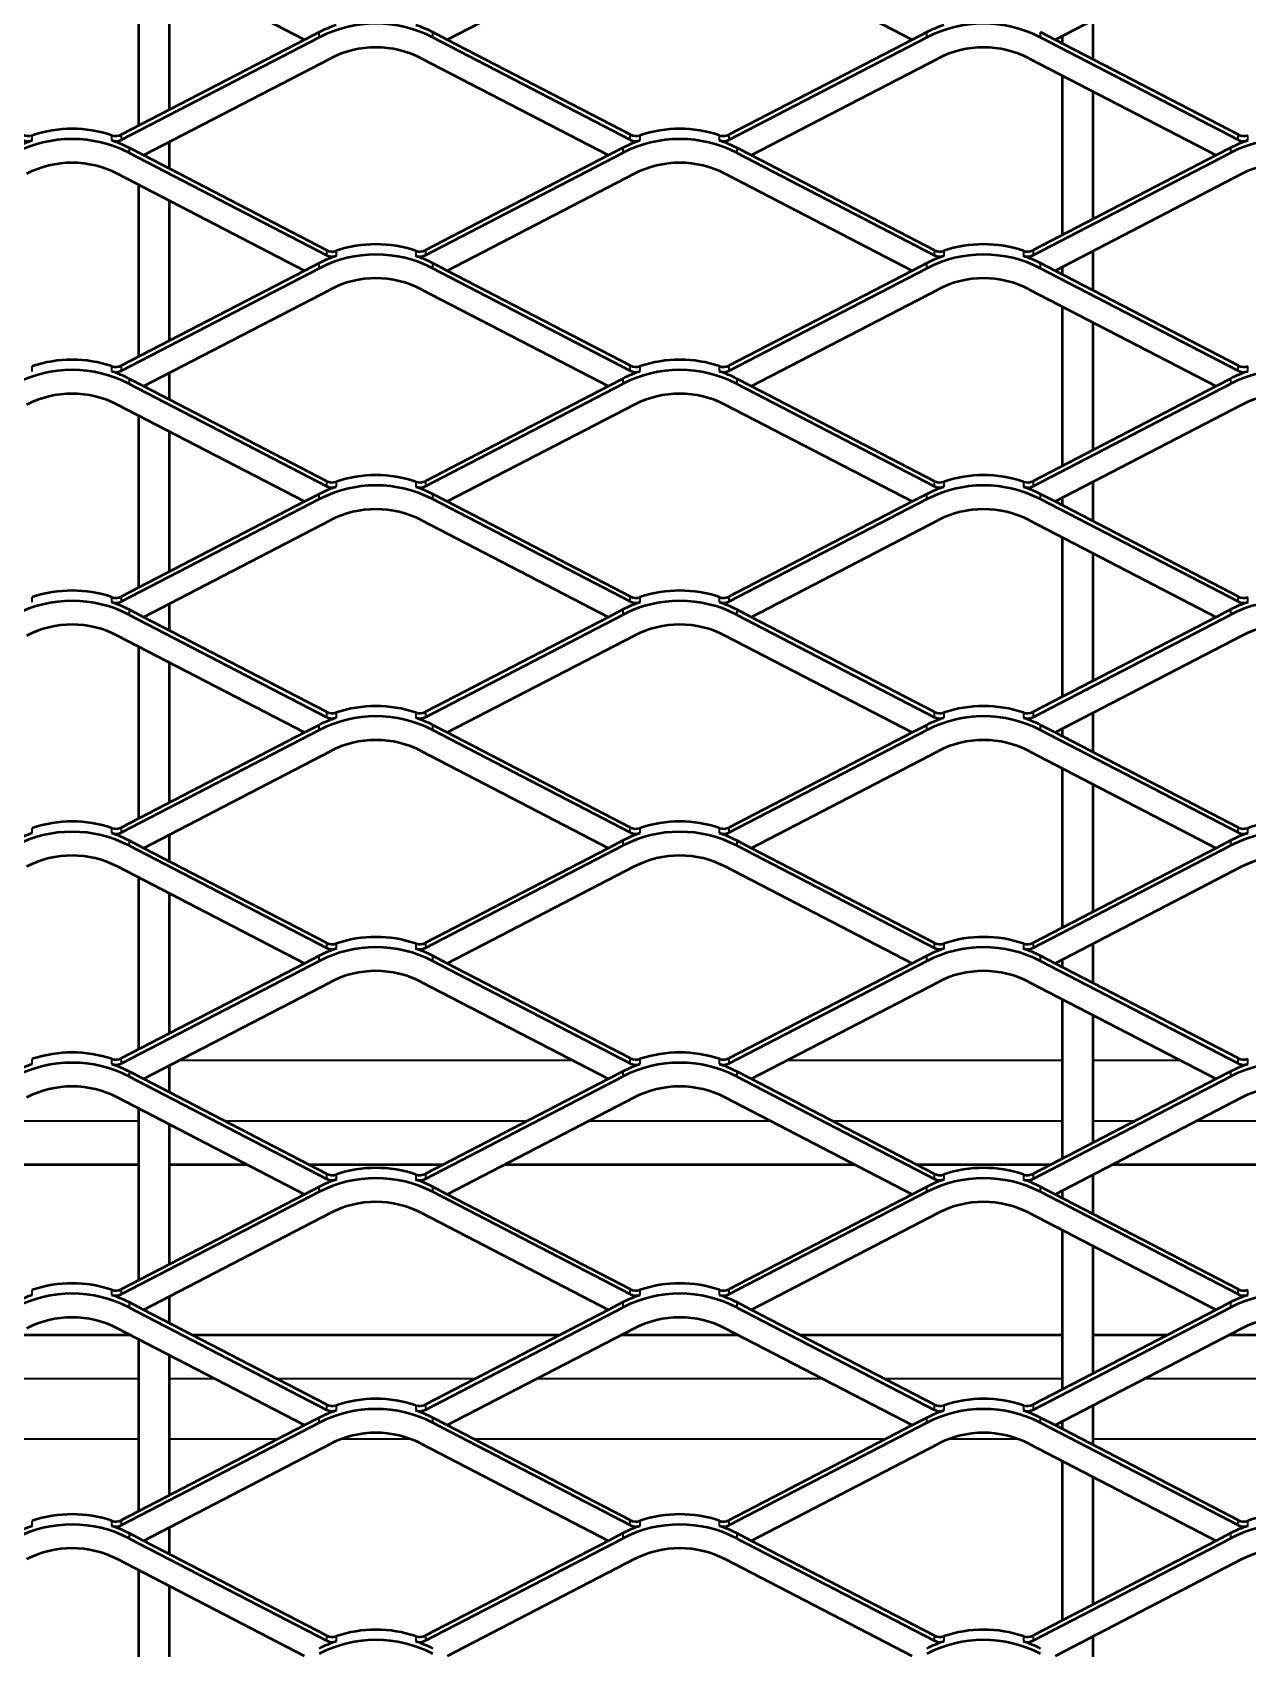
# Model space of a CAD drawing. Header units: millimetres. Extents: x 0 to 1485, y 0 to 1050.
# Drawn here: x 421.4 to 521.4, y 553.2 to 686.2 of the extents above; entities that cross this region are included whole.
import ezdxf

# ---------------------------------------------------------------- set-up
doc = ezdxf.new("R2010")
doc.units = ezdxf.units.MM
doc.header["$LTSCALE"] = 2.5
doc.layers.add('Sichtbar (ISO)', color=7, linetype='Continuous', lineweight=50)
doc.layers.add('Sichtbar schmal (ISO)', color=7, linetype='Continuous', lineweight=35)

msp = doc.modelspace()

# ---------------------------------------------------------------- linework, layer by layer
at = {"layer": 'Sichtbar (ISO)'}
for p, q in [((443.8402, 685.5751), (428.461, 693.5437)), ((470.9681, 693.5437), (455.5888, 685.5751)), ((493.8402, 685.5751), (478.461, 693.5437)), ((520.9681, 693.5437), (505.5888, 685.5751)), ((430.2145, 678.5151), (430.2145, 692.6351)), ((432.7145, 691.3398), (432.7145, 679.8104)), ((508.7145, 687.1947), (508.7145, 683.9555)), ((445.0314, 685.7713), (428.7828, 677.3522)), ((443.8402, 685.5751), (428.7828, 677.7732)), ((445.0314, 686.1923), (443.8402, 685.5751)), ((455.5888, 685.5751), (454.3976, 686.1923)), ((470.6462, 677.3522), (454.3976, 685.7713)), ((470.6462, 677.7732), (455.5888, 685.5751)), ((495.0314, 685.7713), (478.7828, 677.3522)), ((493.8402, 685.5751), (478.7828, 677.7732)), ((495.0314, 686.1923), (493.8402, 685.5751)), ((505.5888, 685.5751), (504.3976, 686.1923)), ((520.6462, 677.3522), (504.3976, 685.7713)), ((520.6462, 677.7732), (505.5888, 685.5751)), ((506.2145, 685.2509), (506.2145, 685.8993)), ((430.5888, 676.0751), (445.9681, 684.0437)), ((453.461, 684.0437), (468.8402, 676.0751)), ((480.5888, 676.0751), (495.9681, 684.0437)), ((503.461, 684.0437), (518.8402, 676.0751)), ((506.2145, 669.5332), (506.2145, 682.617)), ((508.7145, 681.3217), (508.7145, 670.8285)), ((432.7145, 677.1765), (432.7145, 674.9737)), ((430.5888, 676.0751), (429.3976, 676.6923)), ((429.3976, 676.2713), (445.6462, 667.8522)), ((445.6462, 668.2732), (430.5888, 676.0751)), ((453.7828, 667.8522), (470.0314, 676.2713)), ((468.8402, 676.0751), (453.7828, 668.2732)), ((470.0314, 676.6923), (468.8402, 676.0751)), ((480.5888, 676.0751), (479.3976, 676.6923)), ((479.3976, 676.2713), (495.6462, 667.8522)), ((495.6462, 668.2732), (480.5888, 676.0751)), ((503.7828, 667.8522), (520.0314, 676.2713)), ((518.8402, 676.0751), (503.7828, 668.2732)), ((520.0314, 676.6923), (518.8402, 676.0751)), ((443.8402, 666.5751), (428.461, 674.5437)), ((470.9681, 674.5437), (455.5888, 666.5751)), ((493.8402, 666.5751), (478.461, 674.5437)), ((520.9681, 674.5437), (505.5888, 666.5751)), ((430.2145, 659.5151), (430.2145, 673.6351)), ((432.7145, 672.3398), (432.7145, 660.8104)), ((508.7145, 668.1947), (508.7145, 664.9555)), ((445.0314, 666.7713), (428.7828, 658.3522)), ((443.8402, 666.5751), (428.7828, 658.7732)), ((445.0314, 667.1923), (443.8402, 666.5751)), ((455.5888, 666.5751), (454.3976, 667.1923)), ((470.6462, 658.3522), (454.3976, 666.7713)), ((470.6462, 658.7732), (455.5888, 666.5751)), ((495.0314, 666.7713), (478.7828, 658.3522)), ((493.8402, 666.5751), (478.7828, 658.7732)), ((495.0314, 667.1923), (493.8402, 666.5751)), ((505.5888, 666.5751), (504.3976, 667.1923)), ((520.6462, 658.3522), (504.3976, 666.7713)), ((520.6462, 658.7732), (505.5888, 666.5751)), ((506.2145, 666.2509), (506.2145, 666.8993)), ((430.5888, 657.0751), (445.9681, 665.0437)), ((453.461, 665.0437), (468.8402, 657.0751)), ((480.5888, 657.0751), (495.9681, 665.0437)), ((503.461, 665.0437), (518.8402, 657.0751)), ((506.2145, 650.5332), (506.2145, 663.617)), ((508.7145, 662.3217), (508.7145, 651.8285)), ((430.5888, 657.0751), (429.3976, 657.6923)), ((429.3976, 657.2713), (445.6462, 648.8522)), ((445.6462, 649.2732), (430.5888, 657.0751)), ((432.7145, 658.1765), (432.7145, 655.9737)), ((453.7828, 648.8522), (470.0314, 657.2713)), ((468.8402, 657.0751), (453.7828, 649.2732)), ((470.0314, 657.6923), (468.8402, 657.0751)), ((480.5888, 657.0751), (479.3976, 657.6923)), ((479.3976, 657.2713), (495.6462, 648.8522)), ((495.6462, 649.2732), (480.5888, 657.0751)), ((503.7828, 648.8522), (520.0314, 657.2713)), ((518.8402, 657.0751), (503.7828, 649.2732)), ((520.0314, 657.6923), (518.8402, 657.0751)), ((443.8402, 647.5751), (428.461, 655.5437)), ((430.2145, 640.5151), (430.2145, 654.6351)), ((470.9681, 655.5437), (455.5888, 647.5751)), ((493.8402, 647.5751), (478.461, 655.5437)), ((520.9681, 655.5437), (505.5888, 647.5751)), ((432.7145, 653.3398), (432.7145, 641.8104)), ((508.7145, 649.1947), (508.7145, 645.9555)), ((445.0314, 647.7713), (428.7828, 639.3522)), ((445.0314, 648.1923), (443.8402, 647.5751)), ((455.5888, 647.5751), (454.3976, 648.1923)), ((470.6462, 639.3522), (454.3976, 647.7713)), ((495.0314, 647.7713), (478.7828, 639.3522)), ((495.0314, 648.1923), (493.8402, 647.5751)), ((505.5888, 647.5751), (504.3976, 648.1923)), ((520.6462, 639.3522), (504.3976, 647.7713)), ((506.2145, 647.2509), (506.2145, 647.8993)), ((443.8402, 647.5751), (428.7828, 639.7732)), ((470.6462, 639.7732), (455.5888, 647.5751)), ((493.8402, 647.5751), (478.7828, 639.7732)), ((520.6462, 639.7732), (505.5888, 647.5751)), ((430.5888, 638.0751), (445.9681, 646.0437)), ((453.461, 646.0437), (468.8402, 638.0751)), ((480.5888, 638.0751), (495.9681, 646.0437)), ((503.461, 646.0437), (518.8402, 638.0751)), ((506.2145, 631.5332), (506.2145, 644.617)), ((508.7145, 643.3217), (508.7145, 632.8285)), ((430.5888, 638.0751), (429.3976, 638.6923)), ((432.7145, 639.1765), (432.7145, 636.9737)), ((470.0314, 638.6923), (468.8402, 638.0751)), ((480.5888, 638.0751), (479.3976, 638.6923)), ((520.0314, 638.6923), (518.8402, 638.0751)), ((429.3976, 638.2713), (445.6462, 629.8522)), ((445.6462, 630.2732), (430.5888, 638.0751)), ((453.7828, 629.8522), (470.0314, 638.2713)), ((468.8402, 638.0751), (453.7828, 630.2732)), ((479.3976, 638.2713), (495.6462, 629.8522)), ((495.6462, 630.2732), (480.5888, 638.0751)), ((503.7828, 629.8522), (520.0314, 638.2713)), ((518.8402, 638.0751), (503.7828, 630.2732)), ((443.8402, 628.5751), (428.461, 636.5437)), ((470.9681, 636.5437), (455.5888, 628.5751)), ((493.8402, 628.5751), (478.461, 636.5437)), ((520.9681, 636.5437), (505.5888, 628.5751)), ((430.2145, 621.5151), (430.2145, 635.6351)), ((432.7145, 634.3398), (432.7145, 622.8104)), ((445.0314, 629.1923), (443.8402, 628.5751)), ((455.5888, 628.5751), (454.3976, 629.1923)), ((495.0314, 629.1923), (493.8402, 628.5751)), ((505.5888, 628.5751), (504.3976, 629.1923)), ((508.7145, 630.1947), (508.7145, 626.9555)), ((445.0314, 628.7713), (428.7828, 620.3522)), ((443.8402, 628.5751), (428.7828, 620.7732)), ((470.6462, 620.3522), (454.3976, 628.7713)), ((470.6462, 620.7732), (455.5888, 628.5751)), ((495.0314, 628.7713), (478.7828, 620.3522)), ((493.8402, 628.5751), (478.7828, 620.7732)), ((520.6462, 620.3522), (504.3976, 628.7713)), ((520.6462, 620.7732), (505.5888, 628.5751)), ((506.2145, 628.2509), (506.2145, 628.8993)), ((430.5888, 619.0751), (445.9681, 627.0437)), ((453.461, 627.0437), (468.8402, 619.0751)), ((480.5888, 619.0751), (495.9681, 627.0437)), ((503.461, 627.0437), (518.8402, 619.0751)), ((506.2145, 612.5332), (506.2145, 625.617)), ((508.7145, 624.3217), (508.7145, 613.8285)), ((432.7145, 620.1765), (432.7145, 617.9737)), ((430.5888, 619.0751), (429.3976, 619.6923)), ((429.3976, 619.2713), (445.6462, 610.8522)), ((445.6462, 611.2732), (430.5888, 619.0751)), ((453.7828, 610.8522), (470.0314, 619.2713)), ((468.8402, 619.0751), (453.7828, 611.2732)), ((470.0314, 619.6923), (468.8402, 619.0751)), ((480.5888, 619.0751), (479.3976, 619.6923)), ((479.3976, 619.2713), (495.6462, 610.8522)), ((495.6462, 611.2732), (480.5888, 619.0751)), ((503.7828, 610.8522), (520.0314, 619.2713)), ((518.8402, 619.0751), (503.7828, 611.2732)), ((520.0314, 619.6923), (518.8402, 619.0751)), ((443.8402, 609.5751), (428.461, 617.5437)), ((470.9681, 617.5437), (455.5888, 609.5751)), ((493.8402, 609.5751), (478.461, 617.5437)), ((520.9681, 617.5437), (505.5888, 609.5751)), ((430.2145, 602.5151), (430.2145, 616.6351)), ((432.7145, 615.3398), (432.7145, 603.8104)), ((508.7145, 611.1947), (508.7145, 607.9555)), ((445.0314, 609.7713), (428.7828, 601.3522)), ((443.8402, 609.5751), (428.7828, 601.7732)), ((445.0314, 610.1923), (443.8402, 609.5751)), ((455.5888, 609.5751), (454.3976, 610.1923)), ((470.6462, 601.3522), (454.3976, 609.7713)), ((470.6462, 601.7732), (455.5888, 609.5751)), ((495.0314, 609.7713), (478.7828, 601.3522)), ((493.8402, 609.5751), (478.7828, 601.7732)), ((495.0314, 610.1923), (493.8402, 609.5751)), ((505.5888, 609.5751), (504.3976, 610.1923)), ((520.6462, 601.3522), (504.3976, 609.7713)), ((520.6462, 601.7732), (505.5888, 609.5751)), ((506.2145, 609.2509), (506.2145, 609.8993)), ((430.5888, 600.0751), (445.9681, 608.0437)), ((453.461, 608.0437), (468.8402, 600.0751)), ((480.5888, 600.0751), (495.9681, 608.0437)), ((503.461, 608.0437), (518.8402, 600.0751)), ((506.2145, 593.5332), (506.2145, 606.617)), ((508.7145, 605.3217), (508.7145, 594.8285)), ((432.7145, 601.1765), (432.7145, 598.9737)), ((430.5888, 600.0751), (429.3976, 600.6923)), ((429.3976, 600.2713), (445.6462, 591.8522)), ((445.6462, 592.2732), (430.5888, 600.0751)), ((453.7828, 591.8522), (470.0314, 600.2713)), ((468.8402, 600.0751), (453.7828, 592.2732)), ((470.0314, 600.6923), (468.8402, 600.0751)), ((480.5888, 600.0751), (479.3976, 600.6923)), ((479.3976, 600.2713), (495.6462, 591.8522)), ((495.6462, 592.2732), (480.5888, 600.0751)), ((503.7828, 591.8522), (520.0314, 600.2713)), ((518.8402, 600.0751), (503.7828, 592.2732)), ((520.0314, 600.6923), (518.8402, 600.0751)), ((443.8402, 590.5751), (428.461, 598.5437)), ((470.9681, 598.5437), (455.5888, 590.5751)), ((493.8402, 590.5751), (478.461, 598.5437)), ((520.9681, 598.5437), (505.5888, 590.5751)), ((430.2145, 583.5151), (430.2145, 597.6351)), ((432.7145, 596.3398), (432.7145, 584.8104)), ((430.2145, 593.0145), (410.2968, 593.0145)), ((439.1322, 593.0145), (432.7145, 593.0145)), ((455.2135, 593.0145), (444.2155, 593.0145)), ((489.1322, 593.0145), (460.2968, 593.0145)), ((505.2135, 593.0145), (494.2155, 593.0145)), ((508.7145, 592.1947), (508.7145, 588.9555)), ((539.1322, 593.0145), (510.2968, 593.0145)), ((445.0314, 590.7713), (428.7828, 582.3522)), ((443.8402, 590.5751), (428.7828, 582.7732)), ((445.0314, 591.1923), (443.8402, 590.5751)), ((455.5888, 590.5751), (454.3976, 591.1923)), ((470.6462, 582.3522), (454.3976, 590.7713)), ((470.6462, 582.7732), (455.5888, 590.5751)), ((495.0314, 590.7713), (478.7828, 582.3522)), ((493.8402, 590.5751), (478.7828, 582.7732)), ((495.0314, 591.1923), (493.8402, 590.5751)), ((505.5888, 590.5751), (504.3976, 591.1923)), ((520.6462, 582.3522), (504.3976, 590.7713)), ((520.6462, 582.7732), (505.5888, 590.5751)), ((506.2145, 590.2509), (506.2145, 590.8993)), ((430.5888, 581.0751), (445.9681, 589.0437)), ((453.461, 589.0437), (468.8402, 581.0751)), ((480.5888, 581.0751), (495.9681, 589.0437)), ((503.461, 589.0437), (518.8402, 581.0751)), ((506.2145, 574.5332), (506.2145, 587.617)), ((508.7145, 586.3217), (508.7145, 575.8285)), ((430.5888, 581.0751), (429.3976, 581.6923)), ((429.3976, 581.2713), (445.6462, 572.8522)), ((432.7145, 582.1765), (432.7145, 579.9737)), ((453.7828, 572.8522), (470.0314, 581.2713)), ((470.0314, 581.6923), (468.8402, 581.0751)), ((480.5888, 581.0751), (479.3976, 581.6923)), ((479.3976, 581.2713), (495.6462, 572.8522)), ((503.7828, 572.8522), (520.0314, 581.2713)), ((520.0314, 581.6923), (518.8402, 581.0751)), ((445.6462, 573.2732), (430.5888, 581.0751)), ((468.8402, 581.0751), (453.7828, 573.2732)), ((495.6462, 573.2732), (480.5888, 581.0751)), ((518.8402, 581.0751), (503.7828, 573.2732)), ((419.9467, 579.0145), (429.4823, 579.0145)), ((443.8402, 571.5751), (428.461, 579.5437)), ((430.2145, 564.5151), (430.2145, 578.6351)), ((434.5656, 579.0145), (464.8634, 579.0145)), ((470.9681, 579.5437), (455.5888, 571.5751)), ((469.9467, 579.0145), (479.4823, 579.0145)), ((493.8402, 571.5751), (478.461, 579.5437)), ((484.5656, 579.0145), (506.2145, 579.0145)), ((520.9681, 579.5437), (505.5888, 571.5751)), ((508.7145, 579.0145), (514.8634, 579.0145)), ((519.9467, 579.0145), (529.4823, 579.0145)), ((432.7145, 577.3398), (432.7145, 565.8104)), ((445.0314, 572.1923), (443.8402, 571.5751)), ((455.5888, 571.5751), (454.3976, 572.1923)), ((495.0314, 572.1923), (493.8402, 571.5751)), ((505.5888, 571.5751), (504.3976, 572.1923)), ((508.7145, 573.1947), (508.7145, 569.9555)), ((445.0314, 571.7713), (428.7828, 563.3522)), ((443.8402, 571.5751), (428.7828, 563.7732)), ((470.6462, 563.3522), (454.3976, 571.7713)), ((470.6462, 563.7732), (455.5888, 571.5751)), ((495.0314, 571.7713), (478.7828, 563.3522)), ((493.8402, 571.5751), (478.7828, 563.7732)), ((520.6462, 563.3522), (504.3976, 571.7713)), ((520.6462, 563.7732), (505.5888, 571.5751)), ((506.2145, 571.2509), (506.2145, 571.8993)), ((430.5888, 562.0751), (445.9681, 570.0437)), ((453.461, 570.0437), (468.8402, 562.0751)), ((480.5888, 562.0751), (495.9681, 570.0437)), ((503.461, 570.0437), (518.8402, 562.0751)), ((506.2145, 555.5332), (506.2145, 568.617)), ((508.7145, 567.3217), (508.7145, 556.8285)), ((430.5888, 562.0751), (429.3976, 562.6923)), ((432.7145, 563.1765), (432.7145, 560.9737)), ((470.0314, 562.6923), (468.8402, 562.0751)), ((480.5888, 562.0751), (479.3976, 562.6923)), ((520.0314, 562.6923), (518.8402, 562.0751)), ((429.3976, 562.2713), (445.6462, 553.8522)), ((445.6462, 554.2732), (430.5888, 562.0751)), ((453.7828, 553.8522), (470.0314, 562.2713)), ((468.8402, 562.0751), (453.7828, 554.2732)), ((479.3976, 562.2713), (495.6462, 553.8522)), ((495.6462, 554.2732), (480.5888, 562.0751)), ((503.7828, 553.8522), (520.0314, 562.2713)), ((518.8402, 562.0751), (503.7828, 554.2732)), ((443.8402, 552.5751), (428.461, 560.5437)), ((470.9681, 560.5437), (455.5888, 552.5751)), ((493.8402, 552.5751), (478.461, 560.5437)), ((520.9681, 560.5437), (505.5888, 552.5751)), ((430.2145, 545.5151), (430.2145, 559.6351)), ((432.7145, 558.3398), (432.7145, 546.8104)), ((508.7145, 554.1947), (508.7145, 550.9555))]:
    msp.add_line(p, q, dxfattribs=at)
for centre, major_axis, start_param, end_param in [((449.7145, 677.1336), (-10, 0), 4.22501539, 5.19976257), ((449.7145, 677.5547), (-10, 0), 5.04580489, 5.19976257), ((449.7145, 677.5547), (-10, 0), 4.22501539, 4.37897307), ((499.7145, 677.1336), (-10, 0), 4.22501539, 5.19976257), ((499.7145, 677.5547), (-10, 0), 5.04580489, 5.19976257), ((449.7145, 677.1336), (8, 0), 1.08342274, 2.05816992), ((499.7145, 677.1336), (8, 0), 1.08342274, 2.05816992), ((424.7145, 668.4757), (-10, 0), 4.37897307, 5.04580489), ((474.7145, 668.4757), (-10, 0), 4.37897307, 5.04580489), ((424.7145, 667.6336), (10, 0), 1.08342274, 2.05816992), ((424.7145, 668.0547), (-10, 0), 5.04580489, 5.19976257), ((421.1145, 678.637), (-1, 0), 1.08342274, 1.90421224), ((421.1145, 678.216), (-1, 0), 1.08342274, 1.90421224), ((428.3145, 678.637), (-1, 0), 1.23738042, 2.05816992), ((428.3145, 678.216), (-1, 0), 1.23738042, 2.05816992), ((424.7145, 668.0547), (-10, 0), 4.22501539, 4.37897307), ((474.7145, 667.6336), (10, 0), 1.08342274, 2.05816992), ((474.7145, 668.0547), (-10, 0), 5.04580489, 5.19976257), ((471.1145, 678.637), (-1, 0), 1.08342274, 1.90421224), ((471.1145, 678.216), (-1, 0), 1.08342274, 1.90421224), ((478.3145, 678.637), (-1, 0), 1.23738042, 2.05816992), ((478.3145, 678.216), (-1, 0), 1.23738042, 2.05816992), ((474.7145, 668.0547), (-10, 0), 4.22501539, 4.37897307), ((524.7145, 667.6336), (10, 0), 1.08342274, 2.05816992), ((524.7145, 668.0547), (-10, 0), 5.04580489, 5.19976257), ((521.1145, 678.637), (-1, 0), 1.08342274, 1.90421224), ((521.1145, 678.216), (-1, 0), 1.08342274, 1.90421224), ((424.7145, 667.6336), (-8, 0), 4.22501539, 5.19976257), ((474.7145, 667.6336), (-8, 0), 4.22501539, 5.19976257), ((524.7145, 667.6336), (-8, 0), 4.22501539, 5.19976257), ((449.7145, 658.1336), (-10, 0), 4.22501539, 5.19976257), ((449.7145, 658.5547), (-10, 0), 5.04580489, 5.19976257), ((446.1145, 669.137), (-1, 0), 1.08342274, 1.90421224), ((446.1145, 668.716), (1, 0), 4.22501539, 5.04580489), ((449.7145, 658.9757), (-10, 0), 4.37897307, 5.04580489), ((453.3145, 669.137), (-1, 0), 1.23738042, 2.05816992), ((453.3145, 668.716), (1, 0), 4.37897307, 5.19976257), ((449.7145, 658.5547), (-10, 0), 4.22501539, 4.37897307), ((499.7145, 658.1336), (-10, 0), 4.22501539, 5.19976257), ((499.7145, 658.5547), (-10, 0), 5.04580489, 5.19976257), ((496.1145, 669.137), (-1, 0), 1.08342274, 1.90421224), ((496.1145, 668.716), (1, 0), 4.22501539, 5.04580489), ((499.7145, 658.9757), (-10, 0), 4.37897307, 5.04580489), ((503.3145, 669.137), (-1, 0), 1.23738042, 2.05816992), ((503.3145, 668.716), (1, 0), 4.37897307, 5.19976257), ((499.7145, 658.5547), (-10, 0), 4.22501539, 4.37897307), ((449.7145, 658.1336), (8, 0), 1.08342274, 2.05816992), ((499.7145, 658.1336), (8, 0), 1.08342274, 2.05816992), ((424.7145, 648.6336), (10, 0), 1.08342274, 2.05816992), ((424.7145, 649.4757), (-10, 0), 4.37897307, 5.04580489), ((428.3145, 659.637), (-1, 0), 1.23738042, 2.05816992), ((428.3145, 659.216), (-1, 0), 1.23738042, 2.05816992), ((474.7145, 648.6336), (10, 0), 1.08342274, 2.05816992), ((471.1145, 659.637), (-1, 0), 1.08342274, 1.90421224), ((471.1145, 659.216), (-1, 0), 1.08342274, 1.90421224), ((474.7145, 649.4757), (-10, 0), 4.37897307, 5.04580489), ((478.3145, 659.637), (-1, 0), 1.23738042, 2.05816992), ((478.3145, 659.216), (-1, 0), 1.23738042, 2.05816992), ((524.7145, 648.6336), (10, 0), 1.08342274, 2.05816992), ((521.1145, 659.637), (-1, 0), 1.08342274, 1.90421224), ((521.1145, 659.216), (-1, 0), 1.08342274, 1.90421224), ((424.7145, 649.0547), (-10, 0), 4.22501539, 4.37897307), ((474.7145, 649.0547), (-10, 0), 5.04580489, 5.19976257), ((474.7145, 649.0547), (-10, 0), 4.22501539, 4.37897307), ((524.7145, 649.0547), (-10, 0), 5.04580489, 5.19976257), ((424.7145, 648.6336), (-8, 0), 4.22501539, 5.19976257), ((474.7145, 648.6336), (-8, 0), 4.22501539, 5.19976257), ((524.7145, 648.6336), (-8, 0), 4.22501539, 5.19976257), ((449.7145, 639.1336), (-10, 0), 4.22501539, 5.19976257), ((446.1145, 650.137), (-1, 0), 1.08342274, 1.90421224), ((449.7145, 639.9757), (-10, 0), 4.37897307, 5.04580489), ((453.3145, 650.137), (-1, 0), 1.23738042, 2.05816992), ((499.7145, 639.1336), (-10, 0), 4.22501539, 5.19976257), ((496.1145, 650.137), (-1, 0), 1.08342274, 1.90421224), ((499.7145, 639.9757), (-10, 0), 4.37897307, 5.04580489), ((503.3145, 650.137), (-1, 0), 1.23738042, 2.05816992), ((449.7145, 639.5547), (-10, 0), 5.04580489, 5.19976257), ((446.1145, 649.716), (1, 0), 4.22501539, 5.04580489), ((453.3145, 649.716), (1, 0), 4.37897307, 5.19976257), ((449.7145, 639.5547), (-10, 0), 4.22501539, 4.37897307), ((499.7145, 639.5547), (-10, 0), 5.04580489, 5.19976257), ((496.1145, 649.716), (1, 0), 4.22501539, 5.04580489), ((503.3145, 649.716), (1, 0), 4.37897307, 5.19976257), ((499.7145, 639.5547), (-10, 0), 4.22501539, 4.37897307), ((449.7145, 639.1336), (8, 0), 1.08342274, 2.05816992), ((499.7145, 639.1336), (8, 0), 1.08342274, 2.05816992), ((424.7145, 629.6336), (10, 0), 1.08342274, 2.05816992), ((424.7145, 630.4757), (-10, 0), 4.37897307, 5.04580489), ((428.3145, 640.637), (-1, 0), 1.23738042, 2.05816992), ((474.7145, 629.6336), (10, 0), 1.08342274, 2.05816992), ((471.1145, 640.637), (-1, 0), 1.08342274, 1.90421224), ((474.7145, 630.4757), (-10, 0), 4.37897307, 5.04580489), ((478.3145, 640.637), (-1, 0), 1.23738042, 2.05816992), ((524.7145, 629.6336), (10, 0), 1.08342274, 2.05816992), ((521.1145, 640.637), (-1, 0), 1.08342274, 1.90421224), ((428.3145, 640.216), (-1, 0), 1.23738042, 2.05816992), ((424.7145, 630.0547), (-10, 0), 4.22501539, 4.37897307), ((474.7145, 630.0547), (-10, 0), 5.04580489, 5.19976257), ((471.1145, 640.216), (-1, 0), 1.08342274, 1.90421224), ((478.3145, 640.216), (-1, 0), 1.23738042, 2.05816992), ((474.7145, 630.0547), (-10, 0), 4.22501539, 4.37897307), ((524.7145, 630.0547), (-10, 0), 5.04580489, 5.19976257), ((521.1145, 640.216), (-1, 0), 1.08342274, 1.90421224), ((424.7145, 629.6336), (-8, 0), 4.22501539, 5.19976257), ((474.7145, 629.6336), (-8, 0), 4.22501539, 5.19976257), ((524.7145, 629.6336), (-8, 0), 4.22501539, 5.19976257), ((449.7145, 620.9757), (-10, 0), 4.37897307, 5.04580489), ((499.7145, 620.9757), (-10, 0), 4.37897307, 5.04580489), ((449.7145, 620.1336), (-10, 0), 4.22501539, 5.19976257), ((449.7145, 620.5547), (-10, 0), 5.04580489, 5.19976257), ((446.1145, 631.137), (-1, 0), 1.08342274, 1.90421224), ((446.1145, 630.716), (1, 0), 4.22501539, 5.04580489), ((453.3145, 631.137), (-1, 0), 1.23738042, 2.05816992), ((453.3145, 630.716), (1, 0), 4.37897307, 5.19976257), ((449.7145, 620.5547), (-10, 0), 4.22501539, 4.37897307), ((499.7145, 620.1336), (-10, 0), 4.22501539, 5.19976257), ((499.7145, 620.5547), (-10, 0), 5.04580489, 5.19976257), ((496.1145, 631.137), (-1, 0), 1.08342274, 1.90421224), ((496.1145, 630.716), (1, 0), 4.22501539, 5.04580489), ((503.3145, 631.137), (-1, 0), 1.23738042, 2.05816992), ((503.3145, 630.716), (1, 0), 4.37897307, 5.19976257), ((499.7145, 620.5547), (-10, 0), 4.22501539, 4.37897307), ((449.7145, 620.1336), (8, 0), 1.08342274, 2.05816992), ((499.7145, 620.1336), (8, 0), 1.08342274, 2.05816992), ((424.7145, 611.4757), (-10, 0), 4.37897307, 5.04580489), ((474.7145, 611.4757), (-10, 0), 4.37897307, 5.04580489), ((524.7145, 611.4757), (-10, 0), 4.37897307, 5.04580489), ((424.7145, 610.6336), (10, 0), 1.08342274, 2.05816992), ((424.7145, 611.0547), (-10, 0), 5.04580489, 5.19976257), ((428.3145, 621.637), (-1, 0), 1.23738042, 2.05816992), ((428.3145, 621.216), (-1, 0), 1.23738042, 2.05816992), ((424.7145, 611.0547), (-10, 0), 4.22501539, 4.37897307), ((474.7145, 610.6336), (10, 0), 1.08342274, 2.05816992), ((474.7145, 611.0547), (-10, 0), 5.04580489, 5.19976257), ((471.1145, 621.637), (-1, 0), 1.08342274, 1.90421224), ((471.1145, 621.216), (-1, 0), 1.08342274, 1.90421224), ((478.3145, 621.637), (-1, 0), 1.23738042, 2.05816992), ((478.3145, 621.216), (-1, 0), 1.23738042, 2.05816992), ((474.7145, 611.0547), (-10, 0), 4.22501539, 4.37897307), ((524.7145, 610.6336), (10, 0), 1.08342274, 2.05816992), ((524.7145, 611.0547), (-10, 0), 5.04580489, 5.19976257), ((521.1145, 621.637), (-1, 0), 1.08342274, 1.90421224), ((521.1145, 621.216), (-1, 0), 1.08342274, 1.90421224), ((424.7145, 610.6336), (-8, 0), 4.22501539, 5.19976257), ((474.7145, 610.6336), (-8, 0), 4.22501539, 5.19976257), ((524.7145, 610.6336), (-8, 0), 4.22501539, 5.19976257), ((449.7145, 601.9757), (-10, 0), 4.37897307, 5.04580489), ((499.7145, 601.9757), (-10, 0), 4.37897307, 5.04580489), ((449.7145, 601.1336), (-10, 0), 4.22501539, 5.19976257), ((449.7145, 601.5547), (-10, 0), 5.04580489, 5.19976257), ((446.1145, 612.137), (-1, 0), 1.08342274, 1.90421224), ((446.1145, 611.716), (1, 0), 4.22501539, 5.04580489), ((453.3145, 612.137), (-1, 0), 1.23738042, 2.05816992), ((453.3145, 611.716), (1, 0), 4.37897307, 5.19976257), ((449.7145, 601.5547), (-10, 0), 4.22501539, 4.37897307), ((499.7145, 601.1336), (-10, 0), 4.22501539, 5.19976257), ((499.7145, 601.5547), (-10, 0), 5.04580489, 5.19976257), ((496.1145, 612.137), (-1, 0), 1.08342274, 1.90421224), ((496.1145, 611.716), (1, 0), 4.22501539, 5.04580489), ((503.3145, 612.137), (-1, 0), 1.23738042, 2.05816992), ((503.3145, 611.716), (1, 0), 4.37897307, 5.19976257), ((499.7145, 601.5547), (-10, 0), 4.22501539, 4.37897307), ((449.7145, 601.1336), (8, 0), 1.08342274, 2.05816992), ((499.7145, 601.1336), (8, 0), 1.08342274, 2.05816992), ((424.7145, 591.6336), (10, 0), 1.08342274, 2.05816992), ((424.7145, 592.0547), (-10, 0), 5.04580489, 5.19976257), ((424.7145, 592.4757), (-10, 0), 4.37897307, 5.04580489), ((428.3145, 602.637), (-1, 0), 1.23738042, 2.05816992), ((428.3145, 602.216), (-1, 0), 1.23738042, 2.05816992), ((424.7145, 592.0547), (-10, 0), 4.22501539, 4.37897307), ((474.7145, 591.6336), (10, 0), 1.08342274, 2.05816992), ((474.7145, 592.0547), (-10, 0), 5.04580489, 5.19976257), ((471.1145, 602.637), (-1, 0), 1.08342274, 1.90421224), ((471.1145, 602.216), (-1, 0), 1.08342274, 1.90421224), ((474.7145, 592.4757), (-10, 0), 4.37897307, 5.04580489), ((478.3145, 602.637), (-1, 0), 1.23738042, 2.05816992), ((478.3145, 602.216), (-1, 0), 1.23738042, 2.05816992), ((474.7145, 592.0547), (-10, 0), 4.22501539, 4.37897307), ((524.7145, 591.6336), (10, 0), 1.08342274, 2.05816992), ((524.7145, 592.0547), (-10, 0), 5.04580489, 5.19976257), ((521.1145, 602.637), (-1, 0), 1.08342274, 1.90421224), ((521.1145, 602.216), (-1, 0), 1.08342274, 1.90421224), ((424.7145, 591.6336), (-8, 0), 4.22501539, 5.19976257), ((474.7145, 591.6336), (-8, 0), 4.22501539, 5.19976257), ((524.7145, 591.6336), (-8, 0), 4.22501539, 5.19976257), ((449.7145, 582.1336), (-10, 0), 4.22501539, 5.19976257), ((446.1145, 593.137), (-1, 0), 1.08342274, 1.90421224), ((446.1145, 592.716), (1, 0), 4.22501539, 5.04580489), ((449.7145, 582.9757), (-10, 0), 4.37897307, 5.04580489), ((453.3145, 593.137), (-1, 0), 1.23738042, 2.05816992), ((453.3145, 592.716), (1, 0), 4.37897307, 5.19976257), ((499.7145, 582.1336), (-10, 0), 4.22501539, 5.19976257), ((496.1145, 593.137), (-1, 0), 1.08342274, 1.90421224), ((496.1145, 592.716), (1, 0), 4.22501539, 5.04580489), ((499.7145, 582.9757), (-10, 0), 4.37897307, 5.04580489), ((503.3145, 593.137), (-1, 0), 1.23738042, 2.05816992), ((503.3145, 592.716), (1, 0), 4.37897307, 5.19976257), ((449.7145, 582.5547), (-10, 0), 5.04580489, 5.19976257), ((449.7145, 582.5547), (-10, 0), 4.22501539, 4.37897307), ((499.7145, 582.5547), (-10, 0), 5.04580489, 5.19976257), ((499.7145, 582.5547), (-10, 0), 4.22501539, 4.37897307), ((449.7145, 582.1336), (8, 0), 1.08342274, 2.05816992), ((499.7145, 582.1336), (8, 0), 1.08342274, 2.05816992), ((424.7145, 572.6336), (10, 0), 1.08342274, 2.05816992), ((424.7145, 573.4757), (-10, 0), 4.37897307, 5.04580489), ((428.3145, 583.637), (-1, 0), 1.23738042, 2.05816992), ((474.7145, 572.6336), (10, 0), 1.08342274, 2.05816992), ((471.1145, 583.637), (-1, 0), 1.08342274, 1.90421224), ((474.7145, 573.4757), (-10, 0), 4.37897307, 5.04580489), ((478.3145, 583.637), (-1, 0), 1.23738042, 2.05816992), ((524.7145, 572.6336), (10, 0), 1.08342274, 2.05816992), ((521.1145, 583.637), (-1, 0), 1.08342274, 1.90421224), ((424.7145, 573.0547), (-10, 0), 5.04580489, 5.19976257), ((428.3145, 583.216), (-1, 0), 1.23738042, 2.05816992), ((424.7145, 573.0547), (-10, 0), 4.22501539, 4.37897307), ((474.7145, 573.0547), (-10, 0), 5.04580489, 5.19976257), ((471.1145, 583.216), (-1, 0), 1.08342274, 1.90421224), ((478.3145, 583.216), (-1, 0), 1.23738042, 2.05816992), ((474.7145, 573.0547), (-10, 0), 4.22501539, 4.37897307), ((524.7145, 573.0547), (-10, 0), 5.04580489, 5.19976257), ((521.1145, 583.216), (-1, 0), 1.08342274, 1.90421224), ((424.7145, 572.6336), (-8, 0), 4.22501539, 5.19976257), ((474.7145, 572.6336), (-8, 0), 4.22501539, 5.19976257), ((524.7145, 572.6336), (-8, 0), 4.22501539, 5.19976257), ((449.7145, 563.1336), (-10, 0), 4.22501539, 5.19976257), ((446.1145, 574.137), (-1, 0), 1.08342274, 1.90421224), ((449.7145, 563.9757), (-10, 0), 4.37897307, 5.04580489), ((453.3145, 574.137), (-1, 0), 1.23738042, 2.05816992), ((499.7145, 563.1336), (-10, 0), 4.22501539, 5.19976257), ((496.1145, 574.137), (-1, 0), 1.08342274, 1.90421224), ((499.7145, 563.9757), (-10, 0), 4.37897307, 5.04580489), ((503.3145, 574.137), (-1, 0), 1.23738042, 2.05816992), ((449.7145, 563.5547), (-10, 0), 5.04580489, 5.19976257), ((446.1145, 573.716), (1, 0), 4.22501539, 5.04580489), ((453.3145, 573.716), (1, 0), 4.37897307, 5.19976257), ((449.7145, 563.5547), (-10, 0), 4.22501539, 4.37897307), ((499.7145, 563.5547), (-10, 0), 5.04580489, 5.19976257), ((496.1145, 573.716), (1, 0), 4.22501539, 5.04580489), ((503.3145, 573.716), (1, 0), 4.37897307, 5.19976257), ((499.7145, 563.5547), (-10, 0), 4.22501539, 4.37897307), ((449.7145, 563.1336), (8, 0), 1.08342274, 2.05816992), ((499.7145, 563.1336), (8, 0), 1.08342274, 2.05816992), ((424.7145, 554.4757), (-10, 0), 4.37897307, 5.04580489), ((474.7145, 554.4757), (-10, 0), 4.37897307, 5.04580489), ((524.7145, 554.4757), (-10, 0), 4.37897307, 5.04580489), ((424.7145, 553.6336), (10, 0), 1.08342274, 2.05816992), ((424.7145, 554.0547), (-10, 0), 5.04580489, 5.19976257), ((428.3145, 564.637), (-1, 0), 1.23738042, 2.05816992), ((428.3145, 564.216), (-1, 0), 1.23738042, 2.05816992), ((424.7145, 554.0547), (-10, 0), 4.22501539, 4.37897307), ((474.7145, 553.6336), (10, 0), 1.08342274, 2.05816992), ((474.7145, 554.0547), (-10, 0), 5.04580489, 5.19976257), ((471.1145, 564.637), (-1, 0), 1.08342274, 1.90421224), ((471.1145, 564.216), (-1, 0), 1.08342274, 1.90421224), ((478.3145, 564.637), (-1, 0), 1.23738042, 2.05816992), ((478.3145, 564.216), (-1, 0), 1.23738042, 2.05816992), ((474.7145, 554.0547), (-10, 0), 4.22501539, 4.37897307), ((524.7145, 553.6336), (10, 0), 1.08342274, 2.05816992), ((524.7145, 554.0547), (-10, 0), 5.04580489, 5.19976257), ((521.1145, 564.637), (-1, 0), 1.08342274, 1.90421224), ((521.1145, 564.216), (-1, 0), 1.08342274, 1.90421224), ((424.7145, 553.6336), (-8, 0), 4.22501539, 5.19976257), ((474.7145, 553.6336), (-8, 0), 4.22501539, 5.19976257), ((524.7145, 553.6336), (-8, 0), 4.22501539, 5.19976257), ((449.7145, 544.9757), (-10, 0), 4.37897307, 5.04580489), ((499.7145, 544.9757), (-10, 0), 4.37897307, 5.04580489), ((449.7145, 544.1336), (-10, 0), 4.22501539, 5.19976257), ((449.7145, 544.5547), (-10, 0), 5.04580489, 5.19976257), ((446.1145, 555.137), (-1, 0), 1.08342274, 1.90421224), ((446.1145, 554.716), (1, 0), 4.22501539, 5.04580489), ((453.3145, 555.137), (-1, 0), 1.23738042, 2.05816992), ((453.3145, 554.716), (1, 0), 4.37897307, 5.19976257), ((449.7145, 544.5547), (-10, 0), 4.22501539, 4.37897307), ((499.7145, 544.1336), (-10, 0), 4.22501539, 5.19976257), ((499.7145, 544.5547), (-10, 0), 5.04580489, 5.19976257), ((496.1145, 555.137), (-1, 0), 1.08342274, 1.90421224), ((496.1145, 554.716), (1, 0), 4.22501539, 5.04580489), ((503.3145, 555.137), (-1, 0), 1.23738042, 2.05816992), ((503.3145, 554.716), (1, 0), 4.37897307, 5.19976257), ((499.7145, 544.5547), (-10, 0), 4.22501539, 4.37897307)]:
    msp.add_ellipse(centre, major_axis=major_axis, ratio=0.97758819, start_param=start_param, end_param=end_param, dxfattribs=at)
at = {"layer": 'Sichtbar schmal (ISO)'}
for p, q in [((445.0314, 685.7713), (445.0314, 686.1923)), ((454.3976, 685.7713), (454.3976, 686.1923)), ((495.0314, 685.7713), (495.0314, 686.1923)), ((504.3976, 685.7713), (504.3976, 686.1923)), ((421.4418, 677.2922), (421.4418, 677.7133)), ((427.9872, 677.2922), (427.9872, 677.7133)), ((428.7828, 677.3522), (428.7828, 677.7732)), ((470.6462, 677.3522), (470.6462, 677.7732)), ((471.4418, 677.2922), (471.4418, 677.7133)), ((477.9872, 677.2922), (477.9872, 677.7133)), ((478.7828, 677.3522), (478.7828, 677.7732)), ((520.6462, 677.3522), (520.6462, 677.7732)), ((521.4418, 677.2922), (521.4418, 677.7133)), ((429.3976, 676.6923), (429.3976, 676.2713)), ((470.0314, 676.6923), (470.0314, 676.2713)), ((479.3976, 676.6923), (479.3976, 676.2713)), ((520.0314, 676.6923), (520.0314, 676.2713)), ((445.6462, 668.2732), (445.6462, 667.8522)), ((446.4418, 668.2133), (446.4418, 667.7922)), ((452.9872, 668.2133), (452.9872, 667.7922)), ((453.7828, 668.2732), (453.7828, 667.8522)), ((495.6462, 668.2732), (495.6462, 667.8522)), ((496.4418, 668.2133), (496.4418, 667.7922)), ((502.9872, 668.2133), (502.9872, 667.7922)), ((503.7828, 668.2732), (503.7828, 667.8522)), ((445.0314, 666.7713), (445.0314, 667.1923)), ((454.3976, 666.7713), (454.3976, 667.1923)), ((495.0314, 666.7713), (495.0314, 667.1923)), ((504.3976, 666.7713), (504.3976, 667.1923)), ((421.4418, 658.2922), (421.4418, 658.7133)), ((427.9872, 658.2922), (427.9872, 658.7133)), ((428.7828, 658.3522), (428.7828, 658.7732)), ((470.6462, 658.3522), (470.6462, 658.7732)), ((471.4418, 658.2922), (471.4418, 658.7133)), ((477.9872, 658.2922), (477.9872, 658.7133)), ((478.7828, 658.3522), (478.7828, 658.7732)), ((520.6462, 658.3522), (520.6462, 658.7732)), ((521.4418, 658.2922), (521.4418, 658.7133)), ((429.3976, 657.6923), (429.3976, 657.2713)), ((470.0314, 657.6923), (470.0314, 657.2713)), ((479.3976, 657.6923), (479.3976, 657.2713)), ((520.0314, 657.6923), (520.0314, 657.2713)), ((445.6462, 649.2732), (445.6462, 648.8522)), ((446.4418, 649.2133), (446.4418, 648.7922)), ((452.9872, 649.2133), (452.9872, 648.7922)), ((453.7828, 649.2732), (453.7828, 648.8522)), ((495.6462, 649.2732), (495.6462, 648.8522)), ((496.4418, 649.2133), (496.4418, 648.7922)), ((502.9872, 649.2133), (502.9872, 648.7922)), ((503.7828, 649.2732), (503.7828, 648.8522)), ((445.0314, 647.7713), (445.0314, 648.1923)), ((454.3976, 647.7713), (454.3976, 648.1923)), ((495.0314, 647.7713), (495.0314, 648.1923)), ((504.3976, 647.7713), (504.3976, 648.1923)), ((428.7828, 639.3522), (428.7828, 639.7732)), ((470.6462, 639.3522), (470.6462, 639.7732)), ((478.7828, 639.3522), (478.7828, 639.7732)), ((520.6462, 639.3522), (520.6462, 639.7732)), ((421.4418, 639.2922), (421.4418, 639.7133)), ((427.9872, 639.2922), (427.9872, 639.7133)), ((429.3976, 638.6923), (429.3976, 638.2713)), ((470.0314, 638.6923), (470.0314, 638.2713)), ((471.4418, 639.2922), (471.4418, 639.7133)), ((477.9872, 639.2922), (477.9872, 639.7133)), ((479.3976, 638.6923), (479.3976, 638.2713)), ((520.0314, 638.6923), (520.0314, 638.2713)), ((521.4418, 639.2922), (521.4418, 639.7133)), ((445.0314, 628.7713), (445.0314, 629.1923)), ((445.6462, 630.2732), (445.6462, 629.8522)), ((446.4418, 630.2133), (446.4418, 629.7922)), ((452.9872, 630.2133), (452.9872, 629.7922)), ((453.7828, 630.2732), (453.7828, 629.8522)), ((454.3976, 628.7713), (454.3976, 629.1923)), ((495.0314, 628.7713), (495.0314, 629.1923)), ((495.6462, 630.2732), (495.6462, 629.8522)), ((496.4418, 630.2133), (496.4418, 629.7922)), ((502.9872, 630.2133), (502.9872, 629.7922)), ((503.7828, 630.2732), (503.7828, 629.8522)), ((504.3976, 628.7713), (504.3976, 629.1923)), ((421.4418, 620.2922), (421.4418, 620.7133)), ((427.9872, 620.2922), (427.9872, 620.7133)), ((428.7828, 620.3522), (428.7828, 620.7732)), ((470.6462, 620.3522), (470.6462, 620.7732)), ((471.4418, 620.2922), (471.4418, 620.7133)), ((477.9872, 620.2922), (477.9872, 620.7133)), ((478.7828, 620.3522), (478.7828, 620.7732)), ((520.6462, 620.3522), (520.6462, 620.7732)), ((521.4418, 620.2922), (521.4418, 620.7133)), ((429.3976, 619.6923), (429.3976, 619.2713)), ((470.0314, 619.6923), (470.0314, 619.2713)), ((479.3976, 619.6923), (479.3976, 619.2713)), ((520.0314, 619.6923), (520.0314, 619.2713)), ((445.6462, 611.2732), (445.6462, 610.8522)), ((446.4418, 611.2133), (446.4418, 610.7922)), ((452.9872, 611.2133), (452.9872, 610.7922)), ((453.7828, 611.2732), (453.7828, 610.8522)), ((495.6462, 611.2732), (495.6462, 610.8522)), ((496.4418, 611.2133), (496.4418, 610.7922)), ((502.9872, 611.2133), (502.9872, 610.7922)), ((503.7828, 611.2732), (503.7828, 610.8522)), ((445.0314, 609.7713), (445.0314, 610.1923)), ((454.3976, 609.7713), (454.3976, 610.1923)), ((495.0314, 609.7713), (495.0314, 610.1923)), ((504.3976, 609.7713), (504.3976, 610.1923)), ((421.4418, 601.2922), (421.4418, 601.7133)), ((427.9872, 601.2922), (427.9872, 601.7133)), ((428.7828, 601.3522), (428.7828, 601.7732)), ((465.9412, 601.5772), (433.4878, 601.5772)), ((470.6462, 601.3522), (470.6462, 601.7732)), ((471.4418, 601.2922), (471.4418, 601.7133)), ((477.9872, 601.2922), (477.9872, 601.7133)), ((478.7828, 601.3522), (478.7828, 601.7732)), ((506.2145, 601.5772), (483.4878, 601.5772)), ((515.9412, 601.5772), (508.7145, 601.5772)), ((520.6462, 601.3522), (520.6462, 601.7732)), ((521.4418, 601.2922), (521.4418, 601.7133)), ((429.3976, 600.6923), (429.3976, 600.2713)), ((470.0314, 600.6923), (470.0314, 600.2713)), ((479.3976, 600.6923), (479.3976, 600.2713)), ((520.0314, 600.6923), (520.0314, 600.2713)), ((417.2666, 596.6259), (430.2145, 596.6259)), ((437.2458, 596.6259), (462.1833, 596.6259)), ((467.2666, 596.6259), (482.1624, 596.6259)), ((487.2458, 596.6259), (506.2145, 596.6259)), ((508.7145, 596.6259), (512.1833, 596.6259)), ((517.2666, 596.6259), (532.1624, 596.6259)), ((445.6462, 592.2732), (445.6462, 591.8522)), ((446.4418, 592.2133), (446.4418, 591.7922)), ((452.9872, 592.2133), (452.9872, 591.7922)), ((453.7828, 592.2732), (453.7828, 591.8522)), ((495.6462, 592.2732), (495.6462, 591.8522)), ((496.4418, 592.2133), (496.4418, 591.7922)), ((502.9872, 592.2133), (502.9872, 591.7922)), ((503.7828, 592.2732), (503.7828, 591.8522)), ((445.0314, 590.7713), (445.0314, 591.1923)), ((454.3976, 590.7713), (454.3976, 591.1923)), ((495.0314, 590.7713), (495.0314, 591.1923)), ((504.3976, 590.7713), (504.3976, 591.1923)), ((421.4418, 582.2922), (421.4418, 582.7133)), ((427.9872, 582.2922), (427.9872, 582.7133)), ((428.7828, 582.3522), (428.7828, 582.7732)), ((470.6462, 582.3522), (470.6462, 582.7732)), ((471.4418, 582.2922), (471.4418, 582.7133)), ((477.9872, 582.2922), (477.9872, 582.7133)), ((478.7828, 582.3522), (478.7828, 582.7732)), ((520.6462, 582.3522), (520.6462, 582.7732)), ((521.4418, 582.2922), (521.4418, 582.7133)), ((429.3976, 581.6923), (429.3976, 581.2713)), ((470.0314, 581.6923), (470.0314, 581.2713)), ((479.3976, 581.6923), (479.3976, 581.2713)), ((520.0314, 581.6923), (520.0314, 581.2713)), ((430.2145, 575.4032), (412.9769, 575.4032)), ((436.4521, 575.4032), (432.7145, 575.4032)), ((457.8936, 575.4032), (441.5354, 575.4032)), ((486.4521, 575.4032), (462.9769, 575.4032)), ((506.2145, 575.4032), (491.5354, 575.4032)), ((536.4521, 575.4032), (512.9769, 575.4032)), ((445.6462, 573.2732), (445.6462, 572.8522)), ((453.7828, 573.2732), (453.7828, 572.8522)), ((495.6462, 573.2732), (495.6462, 572.8522)), ((503.7828, 573.2732), (503.7828, 572.8522)), ((445.0314, 571.7713), (445.0314, 572.1923)), ((446.4418, 573.2133), (446.4418, 572.7922)), ((452.9872, 573.2133), (452.9872, 572.7922)), ((454.3976, 571.7713), (454.3976, 572.1923)), ((495.0314, 571.7713), (495.0314, 572.1923)), ((496.4418, 573.2133), (496.4418, 572.7922)), ((502.9872, 573.2133), (502.9872, 572.7922)), ((504.3976, 571.7713), (504.3976, 572.1923)), ((407.7566, 570.4519), (430.2145, 570.4519)), ((432.7145, 570.4519), (441.6724, 570.4519)), ((446.8933, 570.4519), (452.5357, 570.4519)), ((457.7566, 570.4519), (491.6724, 570.4519)), ((496.8933, 570.4519), (502.5357, 570.4519)), ((508.7145, 570.4519), (541.6724, 570.4519)), ((421.4418, 563.2922), (421.4418, 563.7133)), ((427.9872, 563.2922), (427.9872, 563.7133)), ((428.7828, 563.3522), (428.7828, 563.7732)), ((429.3976, 562.6923), (429.3976, 562.2713)), ((470.0314, 562.6923), (470.0314, 562.2713)), ((470.6462, 563.3522), (470.6462, 563.7732)), ((471.4418, 563.2922), (471.4418, 563.7133)), ((477.9872, 563.2922), (477.9872, 563.7133)), ((478.7828, 563.3522), (478.7828, 563.7732)), ((479.3976, 562.6923), (479.3976, 562.2713)), ((520.0314, 562.6923), (520.0314, 562.2713)), ((520.6462, 563.3522), (520.6462, 563.7732)), ((521.4418, 563.2922), (521.4418, 563.7133)), ((445.6462, 554.2732), (445.6462, 553.8522)), ((446.4418, 554.2133), (446.4418, 553.7922)), ((452.9872, 554.2133), (452.9872, 553.7922)), ((453.7828, 554.2732), (453.7828, 553.8522)), ((495.6462, 554.2732), (495.6462, 553.8522)), ((496.4418, 554.2133), (496.4418, 553.7922)), ((502.9872, 554.2133), (502.9872, 553.7922)), ((503.7828, 554.2732), (503.7828, 553.8522))]:
    msp.add_line(p, q, dxfattribs=at)

doc.saveas('drawing.dxf')
